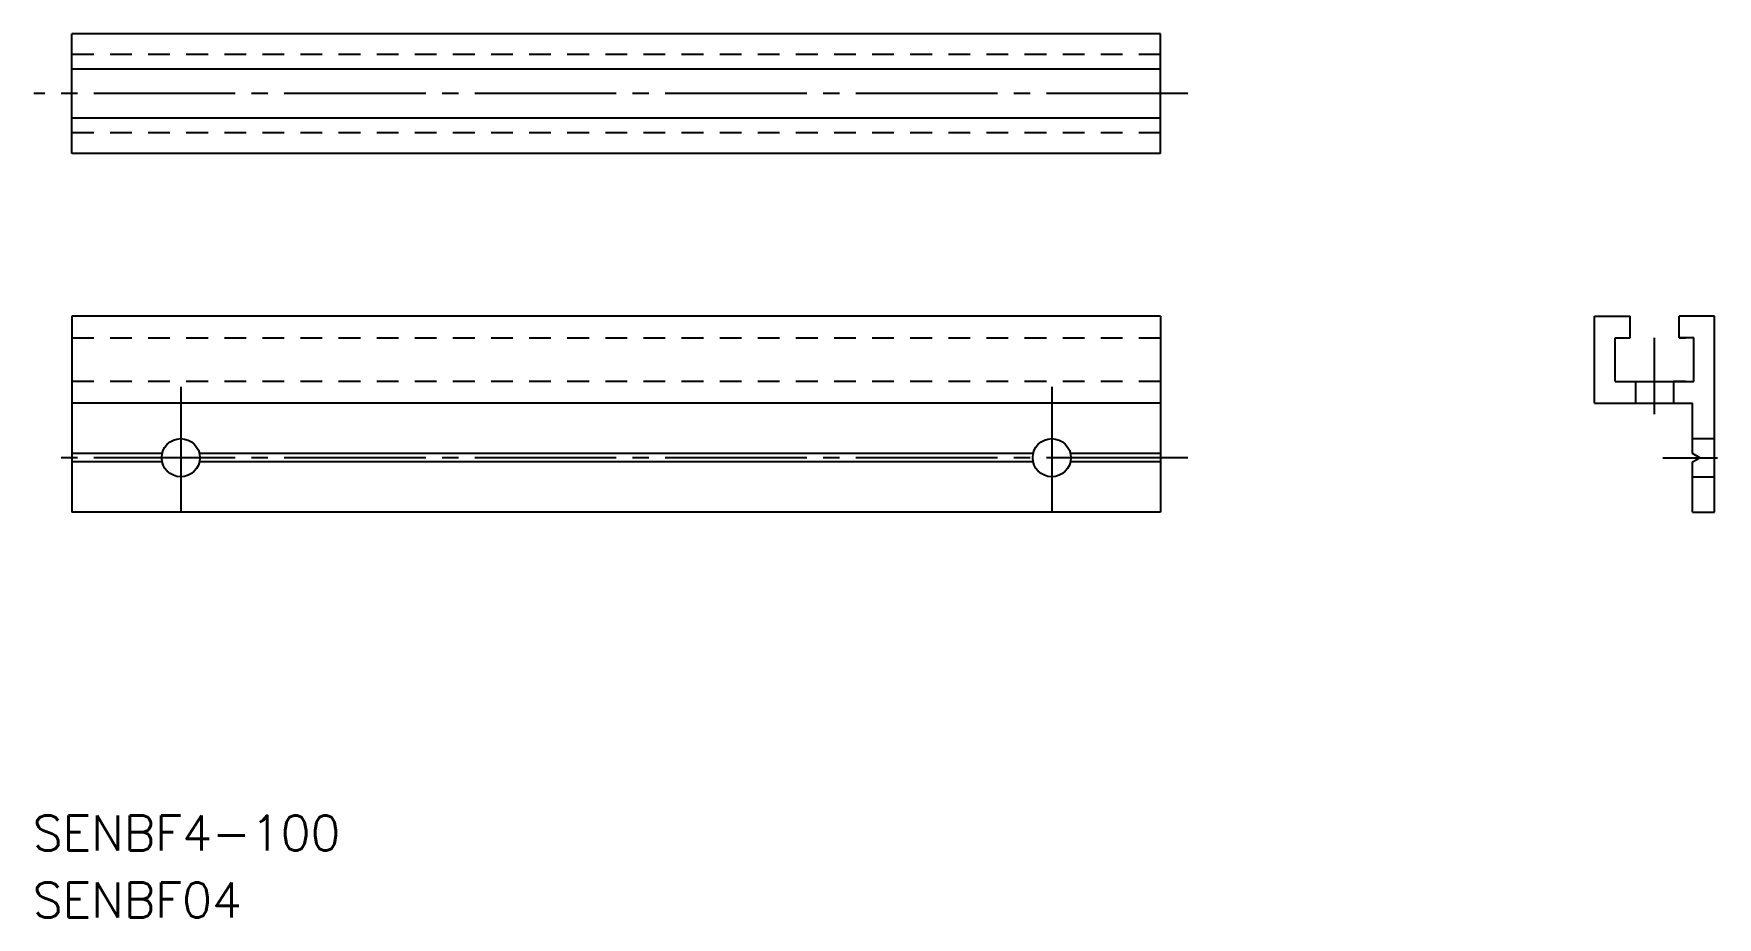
# Model space of a CAD drawing. Extents: x 25 to 180, y 106 to 187.
import ezdxf

# ---------------------------------------------------------------- set-up
doc = ezdxf.new("R2010")
doc.units = 0
doc.linetypes.add('CENTER', pattern=[17.5, 13, -1.5, 1.5, -1.5])
doc.linetypes.add('DASHED', pattern=[3.5, 2, -1.5])
doc.layers.get('0').update_dxf_attribs({"linetype": 'CONTINUOUS'})
doc.layers.add('CENTER', color=1, linetype='CENTER')
doc.styles.get("Standard").update_dxf_attribs({"font": 'txt.shx', "bigfont": '@extfont2.shx'})

msp = doc.modelspace()

# ---------------------------------------------------------------- linework, layer by layer
at = {"color": 7, "linetype": 'CONTINUOUS'}
for p, q in [((28.56, 176.04), (28.56, 187.04)), ((128.56, 187.04), (28.56, 187.04)), ((128.56, 176.04), (128.56, 187.04)), ((128.56, 183.79), (28.56, 183.79)), ((128.56, 181.54), (128.56, 181.54)), ((128.56, 179.29), (28.56, 179.29)), ((128.56, 176.04), (28.56, 176.04)), ((28.56, 161.09), (28.56, 143.09)), ((128.56, 161.09), (28.56, 161.09)), ((128.56, 161.09), (128.56, 143.09)), ((168.42, 153.09), (168.42, 161.09)), ((168.42, 161.09), (171.67, 161.09)), ((171.67, 159.09), (171.67, 161.09)), ((179.42, 161.09), (176.17, 161.09)), ((176.17, 159.09), (176.17, 161.09)), ((179.42, 143.09), (179.42, 161.09)), ((170.32, 159.09), (171.67, 159.09)), ((170.32, 155.09), (170.32, 159.09)), ((176.17, 159.09), (176.77, 159.09)), ((177.52, 159.09), (176.17, 159.09)), ((177.52, 155.09), (177.52, 159.09)), ((170.32, 155.09), (177.52, 155.09)), ((171.07, 155.09), (172.22, 155.09)), ((176.77, 155.09), (175.62, 155.09)), ((128.56, 153.09), (28.56, 153.09)), ((168.42, 153.09), (177.42, 153.09)), ((177.42, 148.48), (177.42, 153.09)), ((36.85, 148.48), (28.56, 148.48)), ((116.85, 148.48), (40.27, 148.48)), ((128.56, 148.48), (120.27, 148.48)), ((178.09, 148.09), (177.42, 148.48)), ((36.85, 147.71), (28.56, 147.71)), ((116.85, 147.71), (40.27, 147.71)), ((128.56, 147.71), (120.27, 147.71)), ((177.42, 147.71), (178.09, 148.09)), ((177.42, 143.09), (177.42, 147.71)), ((128.56, 143.09), (28.56, 143.09)), ((177.42, 143.09), (179.42, 143.09))]:
    msp.add_line(p, q, dxfattribs=at)
at = {"color": 3, "linetype": 'DASHED'}
for p, q in [((128.56, 185.14), (28.56, 185.14)), ((128.56, 177.94), (28.56, 177.94)), ((28.56, 159.09), (128.56, 159.09)), ((128.56, 155.09), (28.56, 155.09)), ((172.17, 155.09), (172.17, 153.09)), ((175.67, 155.09), (175.67, 153.09)), ((177.42, 149.84), (179.42, 149.84)), ((177.42, 146.34), (179.42, 146.34))]:
    msp.add_line(p, q, dxfattribs=at)
at = {"color": 7, "linetype": 'CONTINUOUS'}
for centre in [(38.56, 148.09), (118.56, 148.09)]:
    msp.add_circle(centre, 1.75, dxfattribs=at)
at = {"layer": 'CENTER', "color": 1, "linetype": 'CENTER'}
for p, q in [((131.06, 181.54), (25.05, 181.54)), ((173.92, 152.09), (173.92, 159.09)), ((38.56, 154.59), (38.56, 143.09)), ((118.56, 154.59), (118.56, 143.09)), ((131.06, 148.09), (26.06, 148.09)), ((174.69, 148.09), (179.69, 148.09))]:
    msp.add_line(p, q, dxfattribs=at)

# ---------------------------------------------------------------- texts
for s, p in [('SENBF4-100', (24.97, 112.01)), ('SENBF04', (24.97, 105.86))]:
    msp.add_text(s, height=3.2).set_placement(p)

doc.saveas('drawing.dxf')
